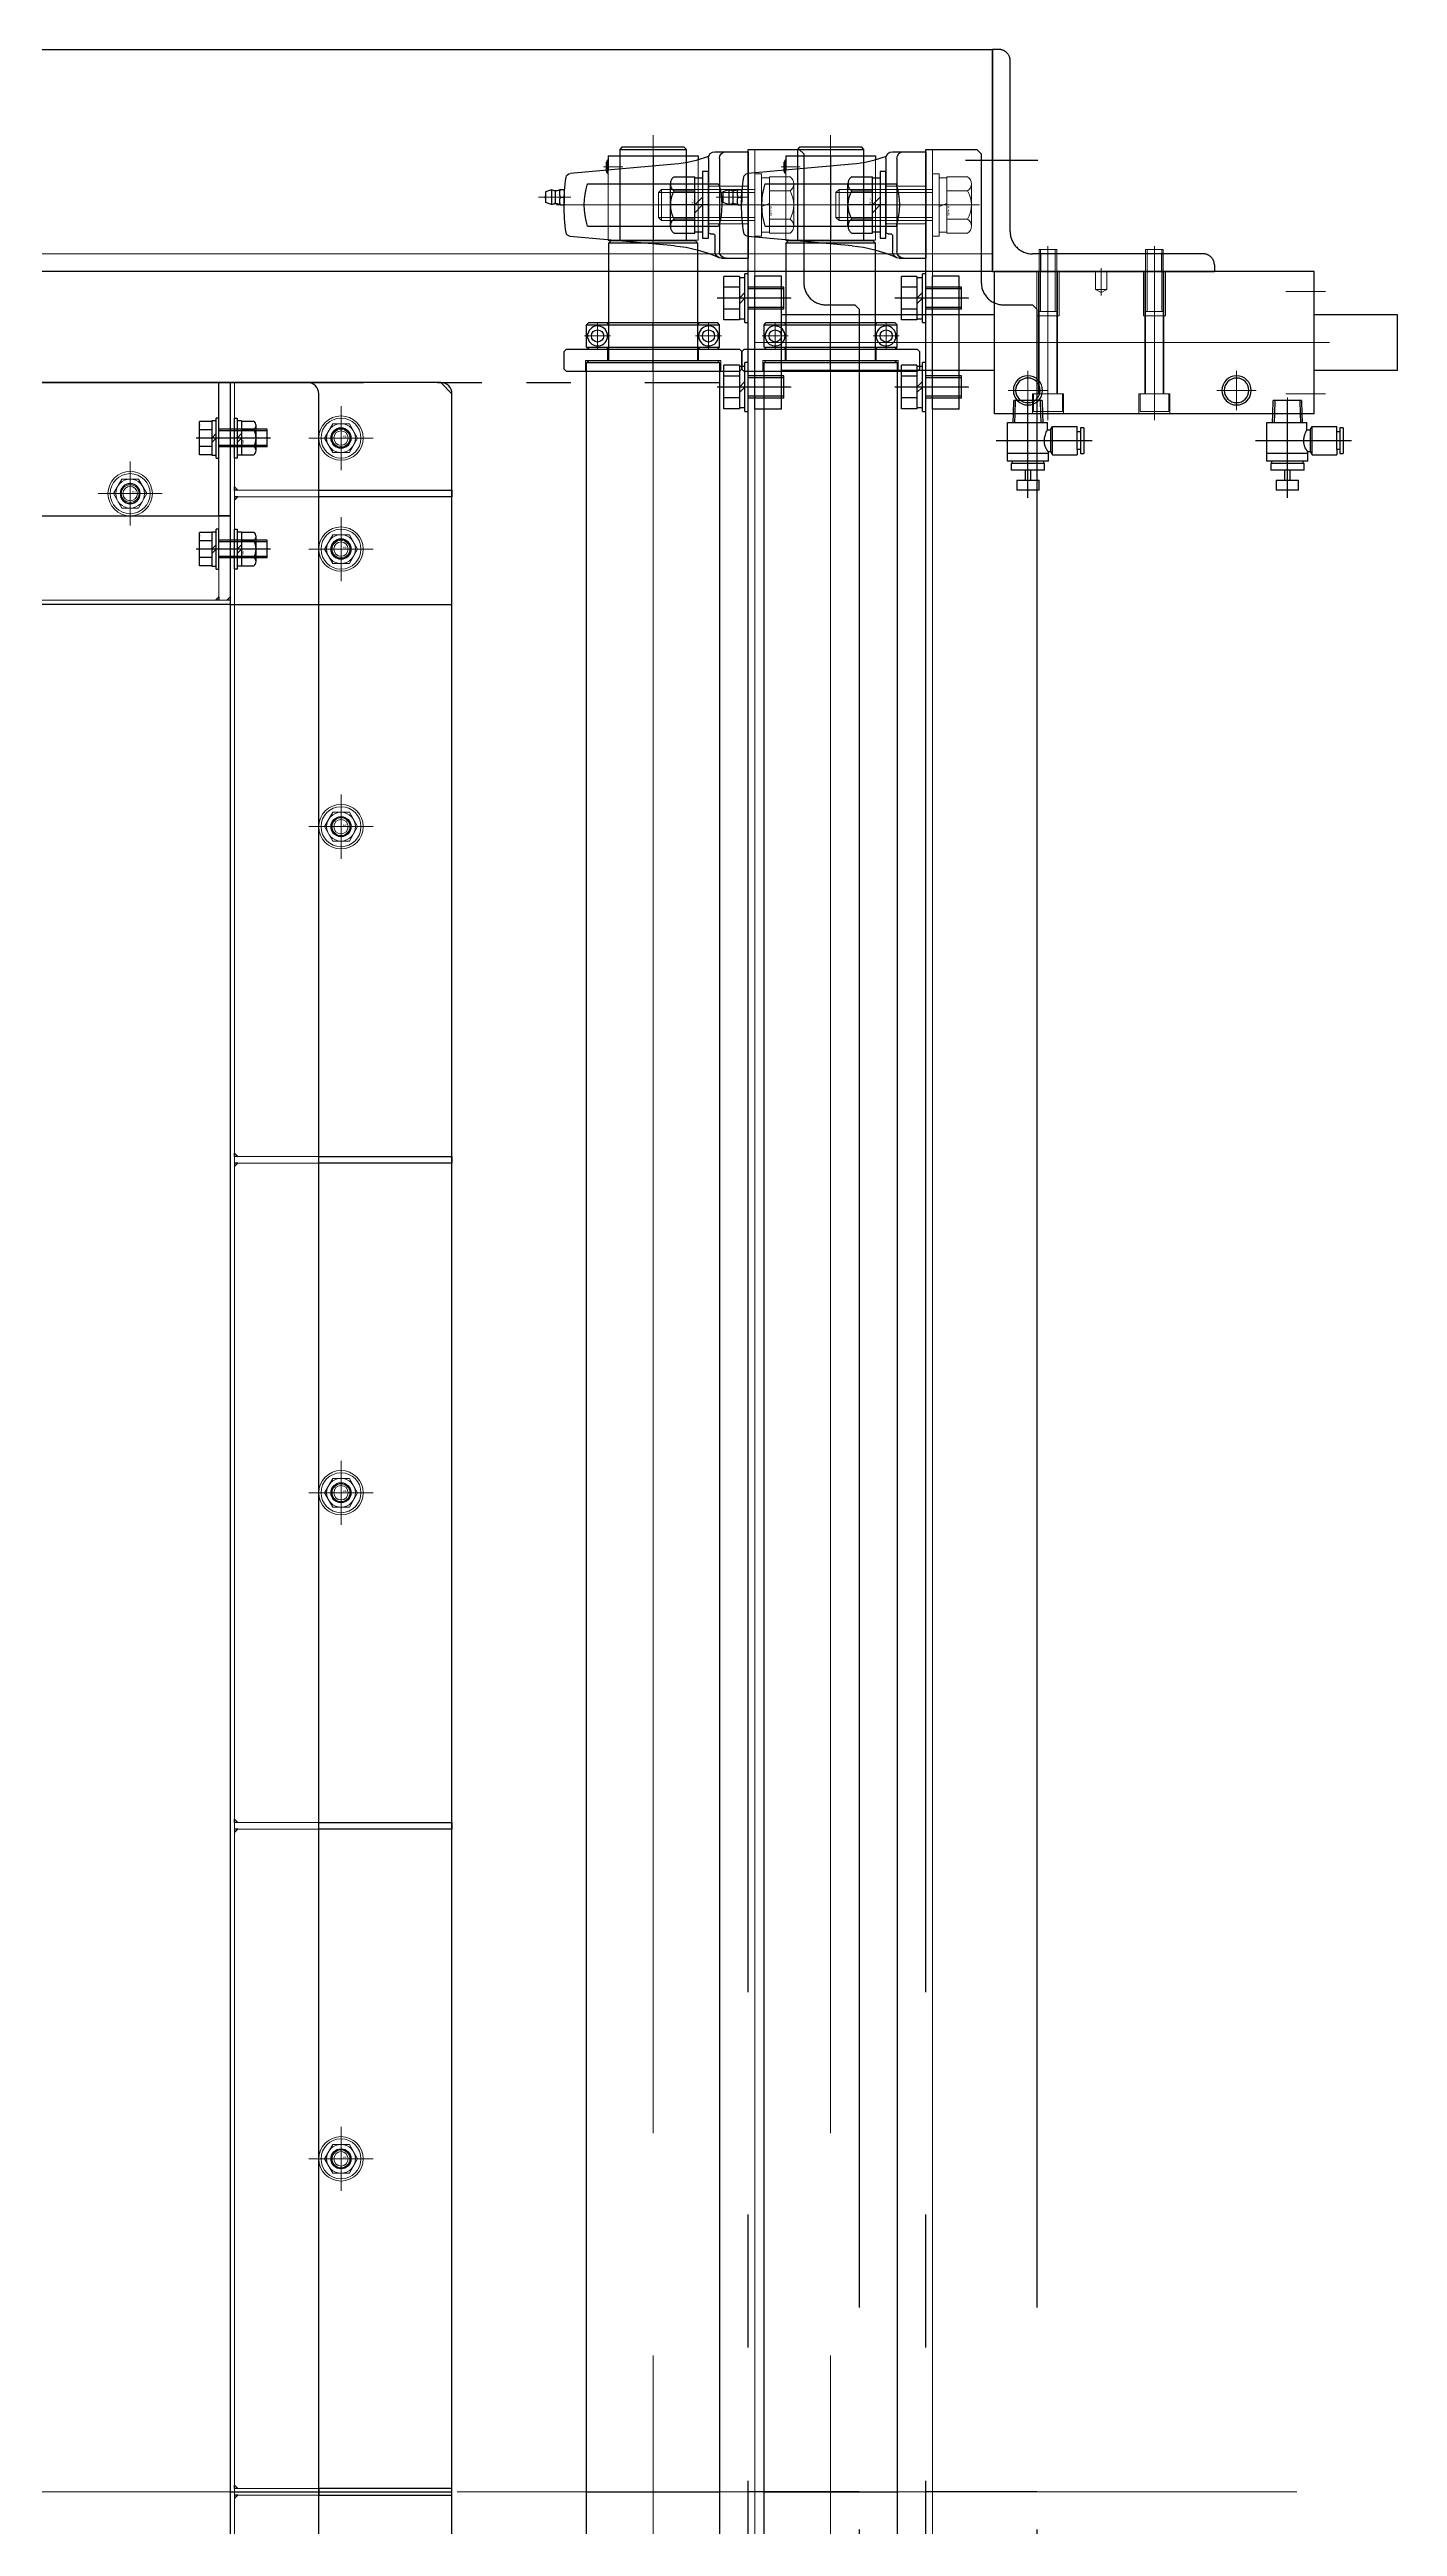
# Model space of a CAD drawing. Units: millimetres at full size. Extents: x -18456 to 18937, y -12290 to 13871.
# Drawn here: x -7842 to -6020, y 5177 to 8524 of the extents above; entities that cross this region are included whole.
import ezdxf
from ezdxf.enums import TextEntityAlignment as Align

# ---------------------------------------------------------------- set-up
doc = ezdxf.new("R2010")
doc.units = ezdxf.units.MM
doc.header["$LTSCALE"] = 100
doc.linetypes.add('CHAIN2', pattern=[12, 9, -1, 1, -1])
doc.linetypes.add('DOUBLE_CHAIN2', pattern=[12.8, 9, -1, 0.6, -0.6, 0.6, -1])
for name, color, linetype in [('0-2_0', 2, 'Continuous'), ('0-3_06_PHANTOM', 2, 'DOUBLE_CHAIN2'), ('0-6_10_DRAFT', 1, 'Continuous')]:
    doc.layers.add(name, color=color, linetype=linetype)
doc.layers.add('0-7_05_CENTER', color=2, linetype='CHAIN2', lineweight=18)
doc.layers.add('0-8_04_HIDDEN', color=7, linetype='Continuous', lineweight=18)
doc.styles.add('ＭＳ ゴシック', font='')
doc.styles.get('ＭＳ ゴシック').set_extended_font_data('MS Gothic')

# ---------------------------------------------------------------- blocks, each defined once
blk = doc.blocks.new('A$C62180693_1_1')
at = {"layer": '0-2_0', "color": 134}
blk.add_lwpolyline([(10, 39), (10, -39), (9, -40), (1, -40), (0, -39), (0, 39), (1, 40), (9, 40)], close=True, dxfattribs=at)
at = {"layer": '0-6_10_DRAFT'}
blk.add_line((0, 0), (10, 0), dxfattribs=at)
at = {"layer": '0-8_04_HIDDEN'}
for p, q in [((0, 30.5), (5, 30.5)), ((5, -30.5), (5, 30.5)), ((5, 20.5), (10, 20.5)), ((5, -20.5), (10, -20.5)), ((0, -30.5), (5, -30.5))]:
    blk.add_line(p, q, dxfattribs=at)
blk = doc.blocks.new('MUCAP206Jb_1_1')
at = {"layer": '0-2_0'}
for p, q in [((-6.8, 88.73), (-5.9, 91.43)), ((-5.9, 91.43), (-1.1, 91.43)), ((-0.2, 88.73), (-1.1, 91.43)), ((-18.37, 33.2), (-14.14, 80.26)), ((-7, 84.56), (-7, 83.3)), ((-6.8, 88.73), (-0.2, 88.73)), ((-6.3, 86.98), (-0.7, 86.98)), ((-5.25, 82.93), (-1.75, 82.93)), ((-3.5, 84.56), (-3.5, 83.3)), ((0, 84.56), (0, 83.3)), ((18.37, 33.2), (14.14, 80.26)), ((-22.2, 63.15), (-15.68, 63.15)), ((-14.2, 63.4), (-20.2, 63.4)), ((-19.65, 63.15), (-19.65, 63.72)), ((-15.07, 63.9), (-19.33, 63.9)), ((-14.2, 63.4), (-15.07, 63.9)), ((-14.75, 63.15), (-14.75, 63.72)), ((-14.2, 63.15), (-14.2, 63.4)), ((15.68, 63.15), (15.9, 63.15)), ((15.9, 63.15), (15.9, 60.65)), ((-24, 15), (-24, 0)), ((-21, 18), (12, 18)), ((-21, 13), (21, 13)), ((13, 17), (13, 16)), ((14, 15), (21, 15)), ((24, 12), (24, 0)), ((-24, 0), (24, 0))]:
    blk.add_line(p, q, dxfattribs=at)
for points in [[(-22.2, 63.15), (-22.2, 22.65), (-20.27, 22.65)], [(-20.2, 63.15), (-20.2, 63.4), (-19.33, 63.9)]]:
    blk.add_lwpolyline(points, dxfattribs=at)
for centre, radius, start, end in [((-3.5, 89.94), 1.59, 69.55499, 110.44501), ((-12.15, 80.08), 2, 98.6248, 174.86827), ((0, 0), 83, 81.3752, 98.6248), ((-5.25, 80.61), 4.32, 66.10224, 113.89776), ((-5.25, 87.25), 4.32, 246.10224, 293.89776), ((-12.29, 87.35), 6, 332.37229, 353.89834), ((-3.5, 88.73), 3.3, 180, 208.06161), ((-7.12, 86.8), 0.8, 353.89834, 28.06161), ((-1.75, 80.61), 4.32, 66.10224, 113.89776), ((-1.75, 87.25), 4.32, 246.10224, 293.89776), ((0.12, 86.8), 0.8, 151.93839, 186.10166), ((5.29, 87.35), 6, 186.10166, 207.62771), ((-3.5, 88.73), 3.3, 331.93839, 0), ((12.15, 80.08), 2, 5.13173, 81.3752), ((-78.13, 38.57), 60, 339.84489, 354.86827), ((78.13, 38.57), 60, 185.13173, 204.94017), ((-21, 15), 3, 90, 180), ((-21, 10), 3, 90, 180), ((12, 17), 1, 0, 90), ((14, 16), 1, 180, 270), ((21, 12), 3, 0, 90), ((21, 10), 3, 0, 90)]:
    blk.add_arc(centre, radius, start, end, dxfattribs=at)
at = {"layer": '0-6_10_DRAFT'}
for p, q in [((-9.5, 72.41), (-9.5, 13.39)), ((9.5, 72.41), (9.5, 13.39)), ((-22.2, 42.9), (15.9, 42.9))]:
    blk.add_line(p, q, dxfattribs=at)
for start, end in [(72.15448, 107.84552), (252.15448, 287.84552)]:
    blk.add_arc((0, 42.9), 31, start, end, dxfattribs=at)
at = {"layer": '0-7_05_CENTER'}
for p, q in [((-3.5, 79.92), (-3.5, 94.53)), ((0, 86.42), (0, 0)), ((-17.2, 65.24), (-17.2, 56.57))]:
    blk.add_line(p, q, dxfattribs=at)
at = {"layer": '0-8_04_HIDDEN', "color": 2}
for p, q in [((-22.2, 57.9), (15.9, 57.9)), ((-15.68, 63.15), (15.68, 63.15)), ((15.9, 60.65), (15.9, 22.65)), ((-22.2, 27.9), (15.9, 27.9)), ((-20.27, 22.65), (15.9, 22.65)), ((-8.5, 18), (-8.5, 0)), ((8.5, 18), (8.5, 0))]:
    blk.add_line(p, q, dxfattribs=at)
blk = doc.blocks.new('M14Nza_1_1')
at = {"layer": '0-3_06_PHANTOM', "color": 7}
for p, q in [((-12.7, 15.4), (-12.7, 6.1)), ((-9.52, 17.1), (9.52, 17.1)), ((-6.35, 6.1), (-6.35, 15.4)), ((6.35, 15.4), (6.35, 6.1)), ((12.7, 15.4), (12.7, 6.1)), ((-12.7, 6.1), (12.7, 6.1)), ((-12.25, 2.6), (-12.25, 6.1)), ((-3.5, 6.1), (0, 2.6)), ((0, 6.1), (3.5, 2.6)), ((12.25, 6.1), (12.25, 2.6))]:
    blk.add_line(p, q, dxfattribs=at)
at = {"layer": '0-3_06_PHANTOM', "color": 7, "linetype": 'CHAIN2'}
blk.add_line((0, 0), (0, 17.1), dxfattribs=at)
at = {"layer": '0-3_06_PHANTOM', "color": 7}
blk.add_lwpolyline([(-15, 0), (15, 0), (15, 2.6), (-15, 2.6)], close=True, dxfattribs=at)
for centre, radius, start, end in [((-9.52, 13.29), 3.81, 33.626, 146.374), ((0, 4.4), 12.7, 60, 120), ((9.52, 13.29), 3.81, 33.626, 146.374)]:
    blk.add_arc(centre, radius, start, end, dxfattribs=at)
at = {"layer": '0-6_10_DRAFT', "style": 'ＭＳ ゴシック', "width": 0.6}
blk.add_text('Ｍ１４', height=1.1, dxfattribs=at).set_placement((0.39, 6.2), align=Align.BOTTOM_LEFT)
blk = doc.blocks.new('A$C2B91780A_1_1')
at = {"layer": '0-8_04_HIDDEN', "linetype": 'CHAIN2'}
blk.add_line((0, 46.09), (0, -21.25), dxfattribs=at)
at = {"layer": '0-8_04_HIDDEN'}
for p, q in [((-7, 42.1), (7, 42.1)), ((-5.6, 43.5), (5.6, 43.5)), ((-5.6, 0), (-5.6, 43.5)), ((5.6, 0), (5.6, 43.5)), ((-14, -3), (-14, 0)), ((-14, 0), (14, 0)), ((14, 0), (14, -3)), ((14, -3), (-14, -3)), ((-12.7, -15.8), (-12.7, -6.5)), ((-12.7, -6.5), (12.7, -6.5)), ((-12.25, -6.5), (-12.25, -3)), ((-6.35, -15.8), (-6.35, -6.5)), ((0.64, -6.5), (-0.64, -3)), ((6.35, -6.5), (6.35, -15.8)), ((12.25, -3), (12.25, -6.5)), ((12.7, -15.8), (12.7, -6.5)), ((9.52, -17.5), (-9.52, -17.5))]:
    blk.add_line(p, q, dxfattribs=at)
for points in [[(-7, 0), (-7, 42.1), (-5.6, 43.5)], [(7, 0), (7, 42.1), (5.6, 43.5)]]:
    blk.add_lwpolyline(points, dxfattribs=at)
for centre, radius, start, end in [((-9.52, -13.69), 3.81, 213.626, 326.374), ((0, -4.8), 12.7, 240, 300), ((9.52, -13.69), 3.81, 213.626, 326.374)]:
    blk.add_arc(centre, radius, start, end, dxfattribs=at)
at = {"layer": '0-6_10_DRAFT', "style": 'ＭＳ ゴシック', "width": 1.5}
blk.add_text('M14x50', height=0.733, rotation=180, dxfattribs=at).set_placement((-0.53, -6.6), align=Align.BOTTOM_LEFT)
blk = doc.blocks.new('A$C05FE0EC2_1_1')
at = {"layer": '0-3_06_PHANTOM', "color": 7, "linetype": 'CHAIN2'}
blk.add_line((0, -19), (0, 14), dxfattribs=at)
at = {"layer": '0-3_06_PHANTOM', "color": 7}
for p, q in [((-11, 1.5), (11, 1.5)), ((-11, 1.5), (-11, 0)), ((-11, 0), (11, 0)), ((-9.81, 11), (9.81, 11)), ((-9.81, 4), (-9.81, 11)), ((9.81, 4), (-9.81, 4)), ((-9.25, 4), (-9.25, 1.5)), ((-4.91, 4), (-4.91, 11)), ((0, 1.5), (-2.5, 4)), ((0, 4), (2.5, 1.5)), ((4.91, 4), (4.91, 11)), ((9.25, 1.5), (9.25, 4)), ((9.81, 4), (9.81, 11)), ((11, 0), (11, 1.5))]:
    blk.add_line(p, q, dxfattribs=at)
at = {"layer": '0-3_06_PHANTOM', "color": 7, "linetype": 'Continuous'}
for p, q in [((-5, -16), (-5, 0)), ((-4.19, -16), (-4.19, 0)), ((4.19, -16), (4.19, 0)), ((5, -16), (5, 0)), ((-5, -16), (5, -16))]:
    blk.add_line(p, q, dxfattribs=at)
at = {"layer": '0-6_10_DRAFT', "style": 'ＭＳ ゴシック', "width": 1.8}
blk.add_text('BT-M10x20L,SW,PW', height=0.2199, dxfattribs=at).set_placement((5.16, 10.66), align=Align.BOTTOM_LEFT)
blk = doc.blocks.new('A$C293536BD_1_1')
at = {"layer": '0-3_06_PHANTOM', "color": 7}
for points in [[(0, -1055), (0, 1055), (23, 1055), (25, 1053), (25, 995)], [(35, 985), (48, 985), (50, 983), (50, -983)]]:
    blk.add_lwpolyline(points, dxfattribs=at)
blk.add_arc((35, 995), 10, 180, 270, dxfattribs=at)
at = {"layer": '0-6_10_DRAFT'}
blk.add_line((50, 0), (0, 0), dxfattribs=at)
at = {"layer": '0-7_05_CENTER'}
for p, q in [((9.23, 1030), (-6.22, 1030)), ((9.23, 988), (-6.22, 988)), ((9.23, 948), (-6.22, 948))]:
    blk.add_line(p, q, dxfattribs=at)
at = {"layer": '0-8_04_HIDDEN'}
blk.add_line((3, 1055), (3, -1055), dxfattribs=at)
blk = doc.blocks.new('SCSPJ40-12b_1')
at = {"layer": '0-2_0'}
for p, q in [((0, 29), (1, 30)), ((0, 29), (0, -29)), ((1, 30), (1, -30)), ((5.03, 29.39), (6.97, 29.39)), ((11, 30), (11, -30)), ((12, 29), (12, -29)), ((12, 0), (12, 0)), ((0, -29), (1, -30)), ((5.03, -29.39), (6.97, -29.39))]:
    blk.add_line(p, q, dxfattribs=at)
for points in [[(1, 30), (11, 30), (12, 29)], [(1, -30), (11, -30), (12, -29)]]:
    blk.add_lwpolyline(points, dxfattribs=at)
for centre in [(6, 25), (6, -25)]:
    blk.add_circle(centre, 2.75, dxfattribs=at)
for centre, start, end in [((6, 25), 102.46791, 77.53209), ((6, -25), 282.46791, 257.53209)]:
    blk.add_arc(centre, 4.5, start, end, dxfattribs=at)
at = {"layer": '0-6_10_DRAFT'}
blk.add_line((0, 0), (12, 0), dxfattribs=at)
at = {"layer": '0-7_05_CENTER'}
for p, q in [((0.17, 25), (11.83, 25)), ((6, 19.17), (6, 30.83)), ((6, -19.17), (6, -30.83)), ((0.17, -25), (11.83, -25))]:
    blk.add_line(p, q, dxfattribs=at)
at = {"layer": '0-8_04_HIDDEN', "color": 2}
for p, q in [((1, 20), (0, 21)), ((1, -20), (0, -21)), ((1, -20), (11, -20)), ((11, -20), (12, -21))]:
    blk.add_line(p, q, dxfattribs=at)
blk.add_lwpolyline([(1, 20), (11, 20), (12, 21)], dxfattribs=at)
blk = doc.blocks.new('A$C08BD3208_1')
at = {"layer": '0-2_0', "color": 134}
for p, q in [((959, 30), (959, -30)), ((960, 20), (1013, 20)), ((1014, 19), (1013, 20)), ((1013, 20), (1013, -20)), ((1014, 19), (1014, -19)), ((1055, 15), (1055, -15)), ((1013, -20), (960, -20)), ((1013, -20), (1014, -19))]:
    blk.add_line(p, q, dxfattribs=at)
blk.add_lwpolyline([(-959, 30), (959, 30), (960, 29), (960, -29), (959, -30), (-959, -30), (-960, -29), (-960, 29)], close=True, dxfattribs=at)
blk.add_lwpolyline([(1014, -15), (1055, -15), (1056, -14), (1056, 14), (1055, 15), (1014, 15)], dxfattribs=at)
at = {"layer": '0-6_10_DRAFT'}
blk.add_line((0, 30), (0, -30), dxfattribs=at)
at = {"layer": '0-7_05_CENTER'}
blk.add_line((1061.5, 0), (-1061.5, 0), dxfattribs=at)
blk = doc.blocks.new('A$C15BB09A1_1_1')
at = {"layer": '0-3_06_PHANTOM', "rotation": 90}
for name, p in [('A$C08BD3208_1', (-45.9, 979)), ('M14Nza_1_1', (-21, 2009)), ('A$C05FE0EC2_1_1', (-3, 1967)), ('SCSPJ40-12b_1', (-45.9, 1944)), ('A$C62180693_1_1', (-45.9, 1934)), ('A$C05FE0EC2_1_1', (-3, 1927))]:
    blk.add_blockref(name, p, dxfattribs=at)
at = {"layer": '0-3_06_PHANTOM'}
blk.add_blockref('A$C293536BD_1_1', (-3, 979), dxfattribs=at)
at = {"layer": '0-8_04_HIDDEN', "xscale": -1, "rotation": 90}
blk.add_blockref('MUCAP206Jb_1_1', (-3, 2009), dxfattribs=at)
at = {"layer": '0-8_04_HIDDEN', "rotation": 90}
blk.add_blockref('A$C2B91780A_1_1', (0, 2009), dxfattribs=at)
blk = doc.blocks.new('A$C131E5F08_1')
at = {"layer": '0-8_04_HIDDEN'}
for p, q in [((6.5, 0), (-6.5, 0)), ((-4, -65), (-4, 0)), ((4, -65), (4, 0)), ((-4, -37), (4, -37)), ((-3.32, -65), (-3.32, -37)), ((3.32, -65), (3.32, -37)), ((-4, -65), (4, -65))]:
    blk.add_line(p, q, dxfattribs=at)
at = {"layer": '0-8_04_HIDDEN', "linetype": 'CHAIN2'}
blk.add_line((0, -66.5), (0, 9.5), dxfattribs=at)
at = {"layer": '0-8_04_HIDDEN'}
blk.add_lwpolyline([(6.5, 0), (6.5, 8), (-6.5, 8), (-6.5, 0)], dxfattribs=at)
at = {"layer": '0-6_10_DRAFT', "style": 'ＭＳ ゴシック', "width": 1.9}
blk.add_text('CS-M8x65L', height=0.22, dxfattribs=at).set_placement((3.76, 7.66), align=Align.BOTTOM_LEFT)
blk = doc.blocks.new('AS2201F-02-06b_1')
at = {"layer": '0-2_0'}
for p, q in [((-5, 34.4), (5, 34.4)), ((-5, 34.4), (-5, 29.9)), ((5, 29.9), (5, 34.4)), ((-7.5, 25.4), (0, 25.4)), ((-7.5, 25.4), (-7.5, 22.4)), ((-7.5, 22.4), (0, 22.4)), ((-7, 21.9), (-7, 22.4)), ((-1.25, 29.9), (-5, 29.9)), ((5, 29.9), (-1.25, 29.9)), ((-1.25, 29.9), (-1.25, 25.4)), ((0, 25.4), (7.5, 25.4)), ((0, 22.4), (7.5, 22.4)), ((1.25, 25.4), (1.25, 29.9)), ((7, 22.4), (7, 21.9)), ((7.5, 22.4), (7.5, 25.4)), ((-25.2, 12.2), (-25.2, 17.95)), ((-23.7, 17.95), (-25.2, 17.95)), ((-25.2, 6.45), (-25.2, 12.2)), ((-23.7, 16.2), (-23.7, 17.95)), ((-23.7, 16.2), (-22.2, 16.2)), ((-23.7, 6.45), (-23.7, 16.2)), ((-22.2, 16.55), (-22.2, 18.6)), ((-11.1, 18.6), (-22.2, 18.6)), ((-22.2, 16.07), (-22.2, 16.55)), ((-22.2, 16.07), (-22.2, 5.8)), ((-11.1, 18.6), (-11.1, 5.8)), ((-10.23, 17.1), (-11.1, 18.6)), ((-10.23, 7.3), (-10.23, 17.1)), ((-9.24, 17.1), (-10.23, 17.1)), ((-9.25, 21.4), (-9.25, 17.9)), ((-9.25, 21.4), (7, 21.4)), ((-9.25, 17.9), (9.25, 17.9)), ((-9.24, 17.9), (-9.24, 17.1)), ((-7, 21.4), (-7, 21.9)), ((9.25, 21.4), (9.25, 17.9)), ((9.25, 17.9), (9.25, 4)), ((-25.2, 6.45), (-23.7, 6.45)), ((-23.7, 8.2), (-22.2, 8.2)), ((-11.1, 5.8), (-22.2, 5.8)), ((-10.23, 7.3), (-11.1, 5.8)), ((-8.8, 7.3), (-10.23, 7.3)), ((-8.8, 7.3), (-8.8, 4)), ((9.25, 4), (-8.8, 4)), ((-6.58, 0), (-6.7, 4)), ((-5.72, 0), (-5.85, 4)), ((5.85, 4), (5.72, 0)), ((6.7, 4), (6.58, 0))]:
    blk.add_line(p, q, dxfattribs=at)
at = {"layer": '0-2_0', "linetype": 'CHAIN2'}
for p, q in [((0, 37.94), (0, -6)), ((-28.91, 12.2), (14.33, 12.2))]:
    blk.add_line(p, q, dxfattribs=at)
at = {"layer": '0-2_0'}
for points in [[(-9.24, 17.1), (-9.03, 16.85), (-8.73, 16.47), (-8.45, 16.07), (-8.28, 15.79), (-8.04, 15.36), (-7.85, 14.91), (-7.73, 14.59), (-7.64, 14.31), (-7.58, 14.05), (-7.49, 13.61), (-7.44, 13.27), (-7.4, 12.75), (-7.39, 12.23), (-7.41, 11.88), (-7.46, 11.27), (-7.53, 10.82), (-7.59, 10.48), (-7.71, 9.98), (-7.85, 9.49), (-8.04, 8.92), (-8.26, 8.36), (-8.51, 7.82), (-8.8, 7.3)], [(7, 21.9), (7, 21.4), (9.25, 21.4)]]:
    blk.add_lwpolyline(points, dxfattribs=at)
at = {"layer": '0-6_10_DRAFT'}
for p, q in [((-6.39, -6), (-6.58, 0)), ((-6.58, 0), (6.58, 0)), ((-5.53, -6), (-5.72, 0)), ((5.72, 0), (5.53, -6)), ((6.58, 0), (6.39, -6)), ((-6.39, -6), (6.39, -6))]:
    blk.add_line(p, q, dxfattribs=at)
blk = doc.blocks.new('MGPM50-100Z-M9Bd_1')
at = {"layer": '0-2_0'}
for p, q in [((-132, 62), (-132, 2)), ((-120, 62), (-132, 62)), ((-120, 62), (-120, 2)), ((120, 64), (-24, 64)), ((-24, 64), (-24, 0)), ((120, 64), (120, 0)), ((-24, 44.5), (-120, 44.5)), ((-24, 19.5), (-120, 19.5)), ((-120, 2), (-132, 2)), ((120, 0), (-24, 0))]:
    blk.add_line(p, q, dxfattribs=at)
for centre, radius in [((-9, 53.5), 6.58), ((-9, 53.5), 5.54), ((85, 53.5), 6.58), ((85, 53.5), 5.54)]:
    blk.add_circle(centre, radius, dxfattribs=at)
at = {"layer": '0-3_06_PHANTOM'}
for p, q in [((-52, 62), (-52, 2)), ((-40, 62), (-52, 62)), ((-40, 62), (-40, 2)), ((-40, 2), (-52, 2))]:
    blk.add_line(p, q, dxfattribs=at)
at = {"layer": '0-6_10_DRAFT'}
for p, q in [((157.5, 44.5), (120, 44.5)), ((157.5, 44.5), (157.5, 19.5)), ((157.5, 19.5), (120, 19.5))]:
    blk.add_line(p, q, dxfattribs=at)
at = {"layer": '0-7_05_CENTER'}
for p, q in [((0, 66.99), (0, -2.4)), ((48, 66.99), (48, -2.4)), ((-9, 56.73), (-9, 66.73)), ((-9, 62.35), (-9, 44.65)), ((85, 62.35), (85, 44.65)), ((107.9, 56.73), (107.9, 66.73)), ((-136.67, 52), (-115.67, 52)), ((-56.67, 52), (-35.67, 52)), ((-17.85, 53.5), (-0.15, 53.5)), ((76.15, 53.5), (93.85, 53.5)), ((107.18, 55), (125, 55)), ((-132, 32), (126.81, 32)), ((-136.67, 12), (-115.67, 12)), ((-56.67, 12), (-35.67, 12)), ((24, -1.5), (24, 10.72)), ((107.18, 9), (125, 9))]:
    blk.add_line(p, q, dxfattribs=at)
at = {"layer": '0-8_04_HIDDEN', "color": 2}
for p, q in [((-4.3, 0), (-4.3, 55)), ((4.3, 0), (4.3, 55)), ((43.7, 0), (43.7, 55)), ((52.3, 0), (52.3, 55)), ((-5, 0), (-5, 20)), ((-5, 20), (5, 20)), ((5, 0), (5, 20)), ((43, 0), (43, 20)), ((43, 20), (53, 20)), ((53, 0), (53, 20)), ((21.5, 8), (24, 9.44)), ((21.5, 0), (21.5, 8)), ((21.5, 8), (26.5, 8)), ((26.5, 8), (24, 9.44)), ((26.5, 0), (26.5, 8))]:
    blk.add_line(p, q, dxfattribs=at)
for points in [[(-7, 64), (-7, 55), (7, 55), (7, 64)], [(41, 64), (41, 55), (55, 55), (55, 64)]]:
    blk.add_lwpolyline(points, dxfattribs=at)
at = {"layer": '0-2_0', "xscale": -1}
for p in [(-9, 64), (107.9, 64)]:
    blk.add_blockref('AS2201F-02-06b_1', p, dxfattribs=at)
blk = doc.blocks.new('A$C6408539A_1')
at = {"layer": '0-2_0', "rotation": 270}
blk.add_blockref('A$C15BB09A1_1_1', (21, 132), dxfattribs=at)
at = {"layer": '0-2_0', "xscale": -1, "rotation": 90}
blk.add_blockref('MGPM50-100Z-M9Bd_1', (2000, 0), dxfattribs=at)
at = {"layer": '0-3_06_PHANTOM', "rotation": 270}
blk.add_blockref('A$C15BB09A1_1_1', (21, 52), dxfattribs=at)
at = {"layer": '0-8_04_HIDDEN', "rotation": 90}
for p in [(1945, 0), (1945, -48)]:
    blk.add_blockref('A$C131E5F08_1', p, dxfattribs=at)
blk = doc.blocks.new('A$C31BA7C9D_1_1')
at = {"layer": '0-6_10_DRAFT'}
for p, q in [((820, 50), (820, -50)), ((1670, 50), (1670, -50))]:
    blk.add_line(p, q, dxfattribs=at)
at = {"layer": '0-7_05_CENTER'}
for p, q in [((970, -14.44), (970, 14.44)), ((1270, -14.44), (1270, 14.44)), ((1570, -14.44), (1570, 14.44)), ((955.56, 0), (984.44, 0)), ((1255.56, 0), (1284.44, 0)), ((1555.56, 0), (1584.44, 0))]:
    blk.add_line(p, q, dxfattribs=at)
at = {"layer": '0-8_04_HIDDEN'}
blk.add_line((-30, 50), (1670, 50), dxfattribs=at)
blk.add_lwpolyline([(1670, -50), (1670, -50), (-30, -50), (-30, -50)], dxfattribs=at)
for centre, radius in [((970, 0), 10), ((970, 0), 4.5), ((1270, 0), 10), ((1270, 0), 4.5), ((1570, 0), 10), ((1570, 0), 4.5)]:
    blk.add_circle(centre, radius, dxfattribs=at)
blk = doc.blocks.new('A$C4A032556_1_1')
at = {"layer": '0-2_0', "color": 134}
blk.add_lwpolyline([(150, 50), (150, -45), (145, -50), (-545, -50), (-550, -45), (-550, 50)], dxfattribs=at)
for centre in [(100, 25), (-520, 0), (-345, 0), (-170, 0), (5, 0), (100, -25)]:
    blk.add_circle(centre, 4.5, dxfattribs=at)
at = {"layer": '0-7_05_CENTER'}
for p, q in [((100, 10.56), (100, 39.44)), ((114.44, 25), (85.56, 25)), ((-520, -14.44), (-520, 14.44)), ((-345, -14.44), (-345, 14.44)), ((-170, -14.44), (-170, 14.44)), ((5, -14.44), (5, 14.44)), ((-505.56, 0), (-534.44, 0)), ((-330.56, 0), (-359.44, 0)), ((-155.56, 0), (-184.44, 0)), ((19.44, 0), (-9.44, 0)), ((100, -39.44), (100, -10.56)), ((114.44, -25), (85.56, -25))]:
    blk.add_line(p, q, dxfattribs=at)
at = {"layer": '0-8_04_HIDDEN'}
blk.add_line((-550, 50), (150, 50), dxfattribs=at)
for centre in [(100, 25), (-520, 0), (-345, 0), (-170, 0), (5, 0), (100, -25)]:
    blk.add_circle(centre, 10, dxfattribs=at)
blk = doc.blocks.new('A$C73615150_1_1')
at = {"layer": '0-2_0', "color": 134}
for p, q in [((-80, 48), (-25, 48)), ((-25, 50), (-25, 15)), ((-20, 10), (520, 10)), ((-75, -50), (520, -50))]:
    blk.add_line(p, q, dxfattribs=at)
blk.add_lwpolyline([(520, -50), (520, 50), (-80, 50), (-80, -45)], dxfattribs=at)
at = {"layer": '0-2_0', "color": 3}
for points in [[(37, 48), (35.5, 48), (37, 46.5)], [(40, 48), (41.5, 48), (40, 46.5)], [(197, 48), (195.5, 48), (197, 46.5)], [(200, 48), (201.5, 48), (200, 46.5)], [(357, 48), (355.5, 48), (357, 46.5)], [(360, 48), (361.5, 48), (360, 46.5)], [(515, 48), (513.5, 48), (515, 46.5)], [(520, 48), (518.5, 48), (520, 46.5)]]:
    blk.add_lwpolyline(points, close=True, dxfattribs=at)
at = {"layer": '0-2_0', "color": 134}
for points in [[(40, 10), (37, 10), (37, -50), (40, -50)], [(200, 10), (197, 10), (197, -92), (200, -92)], [(360, 10), (357, 10), (357, -50), (360, -50)], [(520, 10), (515, 10), (515, -50), (520, -50)]]:
    blk.add_lwpolyline(points, close=True, dxfattribs=at)
for centre in [(135, 30), (415, 30), (-50, 0), (125, 0), (300, 0), (475, 0)]:
    blk.add_circle(centre, 4.5, dxfattribs=at)
for centre in [(-20, 15), (-75, -45)]:
    blk.add_arc(centre, 5, 180, 270, dxfattribs=at)
at = {"layer": '0-6_10_DRAFT'}
blk.add_line((-25, 48), (-25, 50), dxfattribs=at)
at = {"layer": '0-7_05_CENTER'}
for p, q in [((-68, 42.39), (-68, 55.61)), ((18, 42.39), (18, 55.61)), ((100, 42.39), (100, 55.61)), ((120, 42.39), (120, 55.61)), ((140, 42.39), (140, 55.61)), ((160, 42.39), (160, 55.61)), ((135, 22.66), (135, 37.34)), ((415, 22.66), (415, 37.34)), ((142.34, 30), (127.66, 30)), ((422.34, 30), (407.66, 30)), ((509.2, 25), (525.89, 25)), ((-40.66, 0), (-59.34, 0)), ((-50, -9.34), (-50, 9.34)), ((134.34, 0), (115.66, 0)), ((125, -9.34), (125, 9.34)), ((309.34, 0), (290.66, 0)), ((300, -9.34), (300, 9.34)), ((484.34, 0), (465.66, 0)), ((475, -9.34), (475, 9.34)), ((509.2, -25), (525.89, -25)), ((191.62, -75), (205.22, -75))]:
    blk.add_line(p, q, dxfattribs=at)
at = {"layer": '0-8_04_HIDDEN'}
for p, q in [((-25, 48), (520, 48)), ((37, 10), (37, 48)), ((40, 48), (40, 10)), ((197, 10), (197, 48)), ((200, 48), (200, 10)), ((357, 10), (357, 48)), ((360, 10), (360, 48)), ((360, 48), (360, 10)), ((515, 10), (515, 48)), ((520, 48), (520, 10)), ((197, -69), (200, -69)), ((197, -81), (200, -81))]:
    blk.add_line(p, q, dxfattribs=at)
blk = doc.blocks.new('A$C736D5B8A_1_1')
at = {"layer": '0-2_0', "color": 134}
for p, q in [((-117, 10), (1773, 10)), ((-117, -50), (1773, -50))]:
    blk.add_line(p, q, dxfattribs=at)
blk.add_lwpolyline([(1778, -45), (1778, 50), (-122, 50), (-122, -45)], dxfattribs=at)
at = {"layer": '0-2_0', "color": 3}
for points in [[(826.5, 48), (825, 48), (826.5, 46.5)], [(829.5, 48), (831, 48), (829.5, 46.5)], [(1126.5, 48), (1125, 48), (1126.5, 46.5)], [(1129.5, 48), (1131, 48), (1129.5, 46.5)], [(1426.5, 48), (1425, 48), (1426.5, 46.5)], [(1429.5, 48), (1431, 48), (1429.5, 46.5)], [(1726.5, 48), (1725, 48), (1726.5, 46.5)], [(1729.5, 48), (1731, 48), (1729.5, 46.5)]]:
    blk.add_lwpolyline(points, close=True, dxfattribs=at)
at = {"layer": '0-2_0', "color": 134}
for points in [[(829.5, 10), (826.5, 10), (826.5, -50), (829.5, -50)], [(1126.5, 10), (1129.5, 10), (1129.5, -50), (1126.5, -50)], [(1426.5, 10), (1429.5, 10), (1429.5, -50), (1426.5, -50)], [(1726.5, 10), (1729.5, 10), (1729.5, -50), (1726.5, -50)]]:
    blk.add_lwpolyline(points, close=True, dxfattribs=at)
for centre in [(978, 0), (1278, 0), (1578, 0), (1703, 0), (1753, 0)]:
    blk.add_circle(centre, 4.5, dxfattribs=at)
for centre in [(1773, 15), (1773, -45)]:
    blk.add_arc(centre, 5, 270, 0, dxfattribs=at)
at = {"layer": '0-6_10_DRAFT'}
blk.add_line((828, 50), (828, -50), dxfattribs=at)
at = {"layer": '0-7_05_CENTER'}
for p, q in [((1703, 55.8), (1703, 42.11)), ((1753, 55.8), (1753, 42.11)), ((968.66, 0), (987.34, 0)), ((978, -9.34), (978, 9.34)), ((1268.66, 0), (1287.34, 0)), ((1278, -9.34), (1278, 9.34)), ((1568.66, 0), (1587.34, 0)), ((1578, -9.34), (1578, 9.34)), ((1693.66, 0), (1712.34, 0)), ((1703, -9.34), (1703, 9.34)), ((1743.66, 0), (1762.34, 0)), ((1753, -9.34), (1753, 9.34))]:
    blk.add_line(p, q, dxfattribs=at)
at = {"layer": '0-8_04_HIDDEN'}
for p, q in [((-122, 48), (1778, 48)), ((826.5, 10), (826.5, 48)), ((829.5, 48), (829.5, 10)), ((1126.5, 48), (1126.5, 10)), ((1129.5, 10), (1129.5, 48)), ((1426.5, 48), (1426.5, 10)), ((1429.5, 10), (1429.5, 48)), ((1726.5, 48), (1726.5, 10)), ((1729.5, 10), (1729.5, 48))]:
    blk.add_line(p, q, dxfattribs=at)
blk = doc.blocks.new('M8Nza_1_1')
at = {"layer": '0-2_0'}
for p, q in [((-7.7, 3.2), (7.7, 3.2)), ((-7.7, 3.2), (-7.7, 1.2)), ((-7.5, 8.69), (-7.5, 3.2)), ((5.62, 9.7), (-5.63, 9.7)), ((-3.75, 3.2), (-3.75, 8.69)), ((0, 1.2), (-2, 3.2)), ((0, 3.2), (2, 1.2)), ((3.75, 8.69), (3.75, 3.2)), ((7.5, 3.2), (7.5, 8.69)), ((7.7, 3.2), (7.7, 1.2))]:
    blk.add_line(p, q, dxfattribs=at)
at = {"layer": '0-2_0', "linetype": 'CHAIN2'}
blk.add_line((0, 9.7), (0, 0), dxfattribs=at)
at = {"layer": '0-2_0'}
blk.add_lwpolyline([(-9, 1.2), (9, 1.2), (9, 0), (-9, 0)], close=True, dxfattribs=at)
for centre, radius, start, end in [((-5.63, 7.45), 2.25, 33.626, 146.374), ((0, 2.2), 7.5, 60, 120), ((5.62, 7.45), 2.25, 33.626, 146.374)]:
    blk.add_arc(centre, radius, start, end, dxfattribs=at)
at = {"layer": '0-6_10_DRAFT', "style": 'ＭＳ ゴシック', "width": 1.75}
blk.add_text('M8', height=0.733, dxfattribs=at).set_placement((0.87, 3.27), align=Align.BOTTOM_LEFT)
blk = doc.blocks.new('A$C46CB4146_1_1')
at = {"layer": '0-2_0', "color": 134}
for p, q in [((-9, 1.2), (9, 1.2)), ((-9, 1.2), (-9, 0)), ((-9, 0), (9, 0)), ((-7.7, 3.2), (-7.7, 1.2)), ((7.7, 3.2), (-7.7, 3.2)), ((-7.51, 8.7), (7.51, 8.7)), ((-7.51, 3.2), (-7.51, 8.7)), ((-4, -21.8), (-4, 0)), ((-3.75, 3.2), (-3.75, 8.7)), ((-3.32, -21.8), (-3.32, 0)), ((0, 1.2), (-2, 3.2)), ((0, 3.2), (2, 1.2)), ((3.32, -21.8), (3.32, 0)), ((3.75, 3.2), (3.75, 8.7)), ((4, -21.8), (4, 0)), ((7.51, 3.2), (7.51, 8.7)), ((7.7, 1.2), (7.7, 3.2)), ((9, 0), (9, 1.2)), ((-4, -21.8), (4, -21.8))]:
    blk.add_line(p, q, dxfattribs=at)
at = {"layer": '0-2_0', "color": 134, "linetype": 'CHAIN2'}
blk.add_line((0, -23.3), (0, 10.2), dxfattribs=at)
at = {"layer": '0-6_10_DRAFT', "style": 'ＭＳ ゴシック', "width": 1.8}
blk.add_text('BT-M8x25L,SW,PW', height=0.2199, dxfattribs=at).set_placement((2.97, 8.36), align=Align.BOTTOM_LEFT)
blk = doc.blocks.new('8b_1_1')
at = {"layer": '0-8_04_HIDDEN', "color": 2, "linetype": 'CHAIN2'}
for p, q in [((10.87, 0), (-10.87, 0)), ((0, -10.87), (0, 10.87))]:
    blk.add_line(p, q, dxfattribs=at)
at = {"layer": '0-8_04_HIDDEN', "color": 2}
for p, q in [((-3.75, 6.49), (-7.5, 0)), ((-7.5, 0), (-3.75, -6.49)), ((3.75, 6.49), (-3.75, 6.49)), ((3.75, 6.49), (-3.75, 6.49)), ((7.5, 0), (3.75, 6.49)), ((3.75, -6.49), (7.5, 0)), ((-3.75, -6.49), (3.75, -6.49)), ((-3.75, -6.49), (3.75, -6.49))]:
    blk.add_line(p, q, dxfattribs=at)
for points in [[(-3.75, 6.49), (-7.5, 0), (-3.75, -6.49)], [(3.75, -6.49), (7.5, 0), (3.75, 6.49)]]:
    blk.add_lwpolyline(points, dxfattribs=at)
for radius in [9, 6.5, 4, 3.25]:
    blk.add_circle((0, 0), radius, dxfattribs=at)
at = {"layer": '0-6_10_DRAFT', "style": 'ＭＳ ゴシック', "width": 1.75}
blk.add_text('M8', height=0.733, dxfattribs=at).set_placement((0.76, 0.14), align=Align.BOTTOM_LEFT)
blk = doc.blocks.new('A$C5F8F3055_1')
at = {"layer": '0-2_0', "xscale": -1, "rotation": 180}
for name, p in [('A$C73615150_1_1', (-620, 900)), ('A$C4A032556_1_1', (-150, 900))]:
    blk.add_blockref(name, p, dxfattribs=at)
at = {"layer": '0-2_0', "rotation": 90}
for name, p in [('A$C736D5B8A_1_1', (-50, -828)), ('A$C46CB4146_1_1', (-105, 925))]:
    blk.add_blockref(name, p, dxfattribs=at)
at = {"layer": '0-2_0'}
for p in [(-50, 925), (-145, 900), (-50, 875), (-50, 750), (-50, 450), (-50, 150)]:
    blk.add_blockref('8b_1_1', p, dxfattribs=at)
at = {"layer": '0-8_04_HIDDEN'}
for name, p, rotation in [('M8Nza_1_1', (-98, 925), 270), ('A$C46CB4146_1_1', (-105, 875), 90), ('M8Nza_1_1', (-98, 875), 270), ('A$C31BA7C9D_1_1', (-50, -820), 90)]:
    blk.add_blockref(name, p, dxfattribs=dict(at, rotation=rotation))
blk = doc.blocks.new('A$C448B04A9_1_1')
at = {"layer": '0-3_06_PHANTOM', "color": 7}
for p, q in [((3, 100), (0, 100)), ((0, 0), (0, 100)), ((8, 18), (8, 95)), ((0, 0), (100, 0)), ((95, 8), (18, 8)), ((100, 3), (100, 0))]:
    blk.add_line(p, q, dxfattribs=at)
for centre, radius, start, end in [((3, 95), 5, 0, 90), ((18, 18), 10, 180, 270), ((95, 3), 5, 0, 90)]:
    blk.add_arc(centre, radius, start, end, dxfattribs=at)
blk = doc.blocks.new('A$C3AA34862_1_1')
at = {"layer": '0-2_0', "color": 134}
blk.add_lwpolyline([(0, 1100), (2500, 1100), (2500, 1000), (0, 1000)], close=True, dxfattribs=at)
at = {"layer": '0-6_10_DRAFT'}
blk.add_line((2520.45, 1050), (2487.89, 1050), dxfattribs=at)
at = {"layer": '0-7_05_CENTER'}
for p, q in [((2525, 1011.39), (2525, 996.61)), ((2573, 1011.39), (2573, 996.61)), ((-141.13, 0), (2637.16, 0))]:
    blk.add_line(p, q, dxfattribs=at)
at = {"layer": '0-8_04_HIDDEN'}
for p, q in [((0, 1008), (2500, 1008)), ((2521, 1008), (2521, 1000)), ((2521.75, 1008), (2521.75, 1000)), ((2528.25, 1008), (2528.25, 1000)), ((2529, 1008), (2529, 1000)), ((2569, 1008), (2569, 1000)), ((2569.75, 1008), (2569.75, 1000)), ((2576.25, 1008), (2576.25, 1000)), ((2577, 1008), (2577, 1000))]:
    blk.add_line(p, q, dxfattribs=at)
at = {"layer": '0-2_0'}
blk.add_blockref('A$C448B04A9_1_1', (2500, 1000), dxfattribs=at)

msp = doc.modelspace()

# ---------------------------------------------------------------- linework, layer by layer
at = {"layer": '0-3_06_PHANTOM', "color": 5}
msp.add_lwpolyline([(-13437.8, 8074), (-6936.5, 8074), (-6936.5, 2374), (-13437.8, 2374)], close=True, dxfattribs=at)

# ---------------------------------------------------------------- block references
at = {"layer": '0-2_0', "xscale": 3, "yscale": 3}
for name, p in [('A$C3AA34862_1_1', (-14067.8, 5224)), ('A$C5F8F3055_1', (-7298.3, 5224))]:
    msp.add_blockref(name, p, dxfattribs=at)
at = {"layer": '0-2_0', "xscale": 3, "yscale": 3, "rotation": 90}
msp.add_blockref('A$C6408539A_1', (-6492.8, 2224), dxfattribs=at)

doc.saveas('drawing.dxf')
